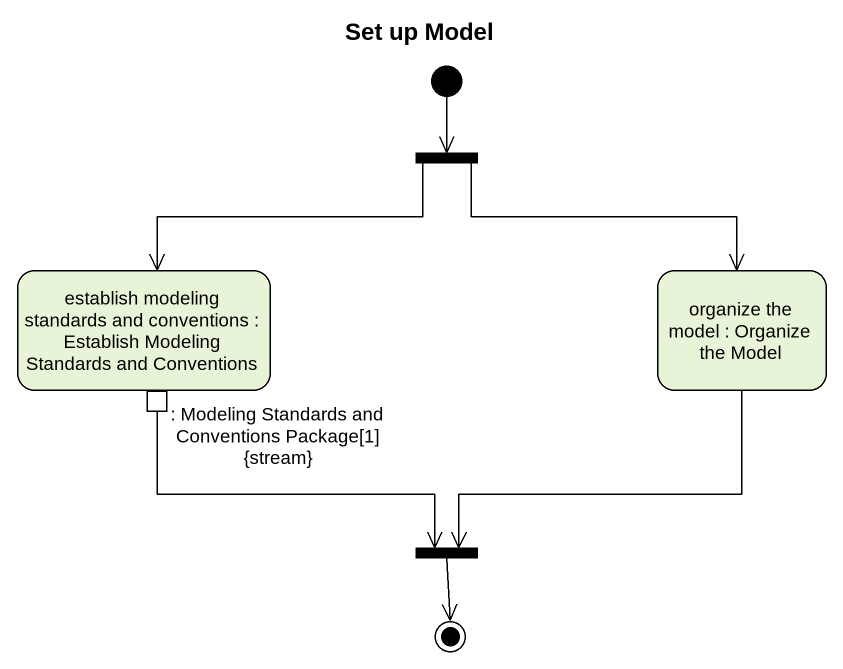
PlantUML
@startuml
title Set up Model
hide empty description
state fork1 <<fork>>
state "establish modeling standards and conventions : Establish Modeling Standards and Conventions" as establish_modeling {
  state ": Modeling Standards and Conventions Package[1] {stream}" as Modeling_Standards_and <<outputPin>>
}
state "organize the model : Organize the Model" as organize_the_model
state fork2 <<join>>
[*] --> fork1
fork1 -left-> establish_modeling
fork1 -right-> organize_the_model
organize_the_model --> fork2
Modeling_Standards_and -right-> fork2
fork2 --> [*]
@enduml
